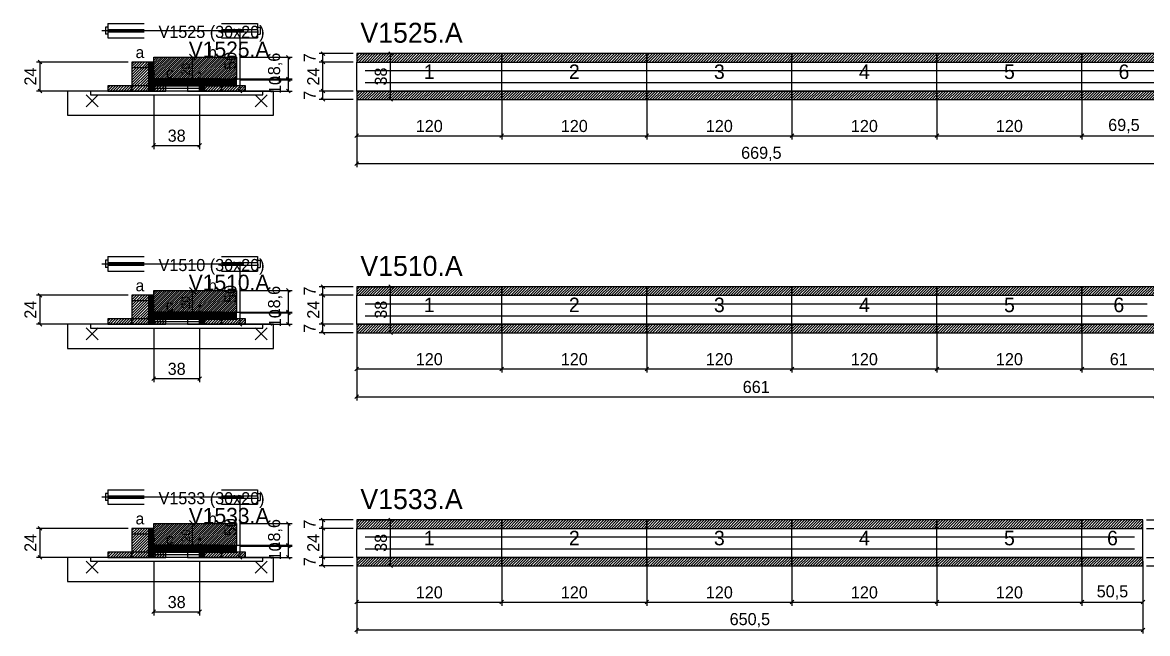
# Model space of a CAD drawing. Extents: x -9000 to 3070, y -8772 to 1250.
# Drawn here: x -69 to 862, y -3175 to -2669 of the extents above; entities that cross this region are included whole.
import ezdxf
from ezdxf.enums import TextEntityAlignment as Align

# ---------------------------------------------------------------- set-up
doc = ezdxf.new("R2010")
doc.units = 0
for name, color, linetype in [('5', 5, 'Continuous'), ('BARRA_ANCORAGEM', 126, 'Continuous'), ('barrote', 126, 'Continuous'), ('CONCRETO', 251, 'Continuous'), ('COTA', 241, 'Continuous'), ('Cota Seção (2x)', 241, 'Continuous'), ('detalhes', 7, 'Continuous'), ('Hachura', 251, 'Continuous'), ('HACHURACONCRETO', 251, 'Continuous'), ('Madeira', 126, 'Continuous'), ('NOMENCLATURA', 7, 'Continuous'), ('Painéis', 200, 'Continuous'), ('presilha', 224, 'Continuous'), ('SARR_2.2x7', 40, 'Continuous'), ('SARRAFO_2_2X7', 40, 'Continuous'), ('SCO-___-LAJ', 224, 'Continuous'), ('TENSOR', 224, 'Continuous'), ('Texto Seção', 7, 'Continuous')]:
    doc.layers.add(name, color=color, linetype=linetype)
doc.dimstyles.new('PAINEL', dxfattribs={"dimtxt": 10, "dimasz": 3, "dimexe": 3, "dimexo": 3, "dimgap": 3, "dimtad": 1, "dimblk": 'OBLIQUE', "dimblk1": 'OBLIQUE', "dimcen": 2.5, "dimclrd": 4, "dimclre": 4, "dimclrt": 240, "dimazin": 3, "dimtfac": 1, "dimtmove": 0, "dimatfit": 3})
doc.dimstyles.new('SECAO2X', dxfattribs={"dimtxt": 7, "dimasz": 5, "dimexe": 3, "dimexo": 3, "dimgap": 2, "dimtad": 3, "dimblk": 'OBLIQUE', "dimblk1": 'OBLIQUE', "dimcen": 2.5, "dimclrd": 4, "dimclre": 4, "dimclrt": 1, "dimazin": 3, "dimtfac": 1, "dimtmove": 0, "dimatfit": 3})

# ---------------------------------------------------------------- blocks, each defined once
blk = doc.blocks.new('PAR_ESQ')
for p, q in [((-1, -1), (1, 1)), ((-1, 1), (1, -1))]:
    blk.add_line(p, q)
blk = doc.blocks.new('PAR_FUNDO_ESQ')
for p, q in [((-1, -1), (1, 1)), ((-1, 1), (1, -1))]:
    blk.add_line(p, q)
blk = doc.blocks.new('PAR_FUNDO_DIR')
for p, q in [((-1, -1), (1, 1)), ((-1, 1), (1, -1))]:
    blk.add_line(p, q)
blk = doc.blocks.new('par_int_esq')
for p, q in [((-1, -1), (1, 1)), ((-1, 1), (1, -1))]:
    blk.add_line(p, q)
blk = doc.blocks.new('par_int_dir')
for p, q in [((-1, -1), (1, 1)), ((-1, 1), (1, -1))]:
    blk.add_line(p, q)
blk = doc.blocks.new('_OBLIQUE')
at = {"color": 0, "linetype": 'BYBLOCK'}
blk.add_line((-0.5, -0.5), (0.5, 0.5), dxfattribs=at)

msp = doc.modelspace()

# ---------------------------------------------------------------- hatches: boundary and pattern name
at = {"layer": 'COTA'}
h = msp.add_hatch(dxfattribs=at)
h.set_pattern_fill('ANSI31', scale=0.4)
h.paths.add_polyline_path([(40, -2718), (40, -2698), (108.5, -2698), (108.5, -2716.6), (78, -2716.6), (78, -2718)])
h = msp.add_hatch(dxfattribs=at)
h.set_pattern_fill('ANSI31', scale=0.5)
h.paths.add_polyline_path([(208, -2702), (328, -2702), (328, -2695), (208, -2695)])
h = msp.add_hatch(dxfattribs=at)
h.set_pattern_fill('ANSI31', scale=0.5)
h.paths.add_polyline_path([(328, -2702), (448, -2702), (448, -2695), (328, -2695)])
h = msp.add_hatch(dxfattribs=at)
h.set_pattern_fill('ANSI31', scale=0.5)
h.paths.add_polyline_path([(448, -2702), (568, -2702), (568, -2695), (448, -2695)])
h = msp.add_hatch(dxfattribs=at)
h.set_pattern_fill('ANSI31', scale=0.5)
h.paths.add_polyline_path([(568, -2702), (688, -2702), (688, -2695), (568, -2695)])
h = msp.add_hatch(dxfattribs=at)
h.set_pattern_fill('ANSI31', scale=0.5)
h.paths.add_polyline_path([(688, -2702), (808, -2702), (808, -2695), (688, -2695)])
h = msp.add_hatch(dxfattribs=at)
h.set_pattern_fill('ANSI31', scale=0.5)
h.paths.add_polyline_path([(808, -2702), (877.5, -2702), (877.5, -2695), (808, -2695)])
h = msp.add_hatch(dxfattribs=at)
h.set_pattern_fill('ANSI31', scale=0.5)
h.paths.add_polyline_path([(208, -2733), (328, -2733), (328, -2726), (208, -2726)])
h = msp.add_hatch(dxfattribs=at)
h.set_pattern_fill('ANSI31', scale=0.5)
h.paths.add_polyline_path([(328, -2733), (448, -2733), (448, -2726), (328, -2726)])
h = msp.add_hatch(dxfattribs=at)
h.set_pattern_fill('ANSI31', scale=0.5)
h.paths.add_polyline_path([(448, -2733), (568, -2733), (568, -2726), (448, -2726)])
h = msp.add_hatch(dxfattribs=at)
h.set_pattern_fill('ANSI31', scale=0.5)
h.paths.add_polyline_path([(568, -2733), (688, -2733), (688, -2726), (568, -2726)])
h = msp.add_hatch(dxfattribs=at)
h.set_pattern_fill('ANSI31', scale=0.5)
h.paths.add_polyline_path([(688, -2733), (808, -2733), (808, -2726), (688, -2726)])
h = msp.add_hatch(dxfattribs=at)
h.set_pattern_fill('ANSI31', scale=0.5)
h.paths.add_polyline_path([(808, -2733), (877.5, -2733), (877.5, -2726), (808, -2726)])
h = msp.add_hatch(dxfattribs=at)
h.set_pattern_fill('ANSI31', scale=0.4)
h.paths.add_polyline_path([(40, -2911), (40, -2891), (108.5, -2891), (108.5, -2909.6), (78, -2909.6), (78, -2911)])
h = msp.add_hatch(dxfattribs=at)
h.set_pattern_fill('ANSI31', scale=0.5)
h.paths.add_polyline_path([(208, -2895), (328, -2895), (328, -2888), (208, -2888)])
h = msp.add_hatch(dxfattribs=at)
h.set_pattern_fill('ANSI31', scale=0.5)
h.paths.add_polyline_path([(328, -2895), (448, -2895), (448, -2888), (328, -2888)])
h = msp.add_hatch(dxfattribs=at)
h.set_pattern_fill('ANSI31', scale=0.5)
h.paths.add_polyline_path([(448, -2895), (568, -2895), (568, -2888), (448, -2888)])
h = msp.add_hatch(dxfattribs=at)
h.set_pattern_fill('ANSI31', scale=0.5)
h.paths.add_polyline_path([(568, -2895), (688, -2895), (688, -2888), (568, -2888)])
h = msp.add_hatch(dxfattribs=at)
h.set_pattern_fill('ANSI31', scale=0.5)
h.paths.add_polyline_path([(688, -2895), (808, -2895), (808, -2888), (688, -2888)])
h = msp.add_hatch(dxfattribs=at)
h.set_pattern_fill('ANSI31', scale=0.5)
h.paths.add_polyline_path([(808, -2895), (869, -2895), (869, -2888), (808, -2888)])
h = msp.add_hatch(dxfattribs=at)
h.set_pattern_fill('ANSI31', scale=0.5)
h.paths.add_polyline_path([(208, -2926), (328, -2926), (328, -2919), (208, -2919)])
h = msp.add_hatch(dxfattribs=at)
h.set_pattern_fill('ANSI31', scale=0.5)
h.paths.add_polyline_path([(328, -2926), (448, -2926), (448, -2919), (328, -2919)])
h = msp.add_hatch(dxfattribs=at)
h.set_pattern_fill('ANSI31', scale=0.5)
h.paths.add_polyline_path([(448, -2926), (568, -2926), (568, -2919), (448, -2919)])
h = msp.add_hatch(dxfattribs=at)
h.set_pattern_fill('ANSI31', scale=0.5)
h.paths.add_polyline_path([(568, -2926), (688, -2926), (688, -2919), (568, -2919)])
h = msp.add_hatch(dxfattribs=at)
h.set_pattern_fill('ANSI31', scale=0.5)
h.paths.add_polyline_path([(688, -2926), (808, -2926), (808, -2919), (688, -2919)])
h = msp.add_hatch(dxfattribs=at)
h.set_pattern_fill('ANSI31', scale=0.5)
h.paths.add_polyline_path([(808, -2926), (869, -2926), (869, -2919), (808, -2919)])
h = msp.add_hatch(dxfattribs=at)
h.set_pattern_fill('ANSI31', scale=0.4)
h.paths.add_polyline_path([(40, -3104), (40, -3084), (108.5, -3084), (108.5, -3102.6), (78, -3102.6), (78, -3104)])
h = msp.add_hatch(dxfattribs=at)
h.set_pattern_fill('ANSI31', scale=0.5)
h.paths.add_polyline_path([(208, -3088), (328, -3088), (328, -3081), (208, -3081)])
h = msp.add_hatch(dxfattribs=at)
h.set_pattern_fill('ANSI31', scale=0.5)
h.paths.add_polyline_path([(328, -3088), (448, -3088), (448, -3081), (328, -3081)])
h = msp.add_hatch(dxfattribs=at)
h.set_pattern_fill('ANSI31', scale=0.5)
h.paths.add_polyline_path([(448, -3088), (568, -3088), (568, -3081), (448, -3081)])
h = msp.add_hatch(dxfattribs=at)
h.set_pattern_fill('ANSI31', scale=0.5)
h.paths.add_polyline_path([(568, -3088), (688, -3088), (688, -3081), (568, -3081)])
h = msp.add_hatch(dxfattribs=at)
h.set_pattern_fill('ANSI31', scale=0.5)
h.paths.add_polyline_path([(688, -3088), (808, -3088), (808, -3081), (688, -3081)])
h = msp.add_hatch(dxfattribs=at)
h.set_pattern_fill('ANSI31', scale=0.5)
h.paths.add_polyline_path([(808, -3088), (858.5, -3088), (858.5, -3081), (808, -3081)])
h = msp.add_hatch(dxfattribs=at)
h.set_pattern_fill('ANSI31', scale=0.5)
h.paths.add_polyline_path([(208, -3119), (328, -3119), (328, -3112), (208, -3112)])
h = msp.add_hatch(dxfattribs=at)
h.set_pattern_fill('ANSI31', scale=0.5)
h.paths.add_polyline_path([(328, -3119), (448, -3119), (448, -3112), (328, -3112)])
h = msp.add_hatch(dxfattribs=at)
h.set_pattern_fill('ANSI31', scale=0.5)
h.paths.add_polyline_path([(448, -3119), (568, -3119), (568, -3112), (448, -3112)])
h = msp.add_hatch(dxfattribs=at)
h.set_pattern_fill('ANSI31', scale=0.5)
h.paths.add_polyline_path([(568, -3119), (688, -3119), (688, -3112), (568, -3112)])
h = msp.add_hatch(dxfattribs=at)
h.set_pattern_fill('ANSI31', scale=0.5)
h.paths.add_polyline_path([(688, -3119), (808, -3119), (808, -3112), (688, -3112)])
h = msp.add_hatch(dxfattribs=at)
h.set_pattern_fill('ANSI31', scale=0.5)
h.paths.add_polyline_path([(808, -3119), (858.5, -3119), (858.5, -3112), (808, -3112)])
at = {"layer": 'Hachura'}
h = msp.add_hatch(dxfattribs=at)
h.set_pattern_fill('ANSI31', scale=0.5)
h.paths.add_polyline_path([(22, -2726), (36, -2726), (36, -2702), (22, -2702)])
h = msp.add_hatch(dxfattribs=at)
h.set_pattern_fill('ANSI31', scale=0.5)
h.paths.add_polyline_path([(22, -2706.4), (36, -2706.4), (36, -2702), (22, -2702)])
h = msp.add_hatch(dxfattribs=at)
h.set_pattern_fill('SOLID')
h.paths.add_polyline_path([(36, -2726), (40, -2726), (40, -2702), (36, -2702)])
h = msp.add_hatch(dxfattribs=at)
h.set_pattern_fill('SOLID')
h.paths.add_polyline_path([(78, -2726), (82, -2726), (82, -2716), (78, -2716)])
h = msp.add_hatch(dxfattribs=at)
h.set_pattern_fill('SOLID')
h.paths.add_polyline_path([(78, -2716), (108.5, -2716), (108.5, -2722), (78, -2722)])
h = msp.add_hatch(dxfattribs=at)
h.set_pattern_fill('ANSI31', scale=0.5)
h.paths.add_polyline_path([(82, -2726), (96, -2726), (96, -2716), (82, -2716)])
h = msp.add_hatch(dxfattribs=at)
h.set_pattern_fill('ANSI31', scale=0.5)
h.paths.add_polyline_path([(82, -2720.4), (96, -2720.4), (96, -2716), (82, -2716)])
h = msp.add_hatch(dxfattribs=at)
h.set_pattern_fill('ANSI31', scale=0.5)
h.paths.add_polyline_path([(2, -2726), (22, -2726), (22, -2721.6), (2, -2721.6)])
h = msp.add_hatch(dxfattribs=at)
h.set_pattern_fill('SOLID')
h.paths.add_polyline_path([(40, -2721.6), (78, -2721.6), (78, -2718), (40, -2718)])
h = msp.add_hatch(dxfattribs=at)
h.set_pattern_fill('ANSI31', scale=0.5)
h.paths.add_polyline_path([(40, -2726), (50, -2726), (50, -2721.6), (40, -2721.6)])
h = msp.add_hatch(dxfattribs=at)
h.set_pattern_fill('ANSI31', scale=0.5)
h.paths.add_polyline_path([(96, -2726), (116, -2726), (116, -2721.6), (96, -2721.6)])
h = msp.add_hatch(dxfattribs=at)
h.set_pattern_fill('ANSI31', scale=0.5)
h.paths.add_polyline_path([(22, -2919), (36, -2919), (36, -2895), (22, -2895)])
h = msp.add_hatch(dxfattribs=at)
h.set_pattern_fill('ANSI31', scale=0.5)
h.paths.add_polyline_path([(22, -2899.4), (36, -2899.4), (36, -2895), (22, -2895)])
h = msp.add_hatch(dxfattribs=at)
h.set_pattern_fill('SOLID')
h.paths.add_polyline_path([(36, -2919), (40, -2919), (40, -2895), (36, -2895)])
h = msp.add_hatch(dxfattribs=at)
h.set_pattern_fill('SOLID')
h.paths.add_polyline_path([(40, -2914.6), (78, -2914.6), (78, -2911), (40, -2911)])
h = msp.add_hatch(dxfattribs=at)
h.set_pattern_fill('SOLID')
h.paths.add_polyline_path([(78, -2919), (82, -2919), (82, -2909), (78, -2909)])
h = msp.add_hatch(dxfattribs=at)
h.set_pattern_fill('SOLID')
h.paths.add_polyline_path([(78, -2909), (108.5, -2909), (108.5, -2915), (78, -2915)])
h = msp.add_hatch(dxfattribs=at)
h.set_pattern_fill('ANSI31', scale=0.5)
h.paths.add_polyline_path([(82, -2919), (96, -2919), (96, -2909), (82, -2909)])
h = msp.add_hatch(dxfattribs=at)
h.set_pattern_fill('ANSI31', scale=0.5)
h.paths.add_polyline_path([(82, -2913.4), (96, -2913.4), (96, -2909), (82, -2909)])
h = msp.add_hatch(dxfattribs=at)
h.set_pattern_fill('ANSI31', scale=0.5)
h.paths.add_polyline_path([(2, -2919), (22, -2919), (22, -2914.6), (2, -2914.6)])
h = msp.add_hatch(dxfattribs=at)
h.set_pattern_fill('ANSI31', scale=0.5)
h.paths.add_polyline_path([(40, -2919), (50, -2919), (50, -2914.6), (40, -2914.6)])
h = msp.add_hatch(dxfattribs=at)
h.set_pattern_fill('ANSI31', scale=0.5)
h.paths.add_polyline_path([(96, -2919), (116, -2919), (116, -2914.6), (96, -2914.6)])
h = msp.add_hatch(dxfattribs=at)
h.set_pattern_fill('ANSI31', scale=0.5)
h.paths.add_polyline_path([(22, -3112), (36, -3112), (36, -3088), (22, -3088)])
h = msp.add_hatch(dxfattribs=at)
h.set_pattern_fill('ANSI31', scale=0.5)
h.paths.add_polyline_path([(22, -3092.4), (36, -3092.4), (36, -3088), (22, -3088)])
h = msp.add_hatch(dxfattribs=at)
h.set_pattern_fill('SOLID')
h.paths.add_polyline_path([(36, -3112), (40, -3112), (40, -3088), (36, -3088)])
h = msp.add_hatch(dxfattribs=at)
h.set_pattern_fill('ANSI31', scale=0.5)
h.paths.add_polyline_path([(2, -3112), (22, -3112), (22, -3107.6), (2, -3107.6)])
h = msp.add_hatch(dxfattribs=at)
h.set_pattern_fill('SOLID')
h.paths.add_polyline_path([(40, -3107.6), (78, -3107.6), (78, -3104), (40, -3104)])
h = msp.add_hatch(dxfattribs=at)
h.set_pattern_fill('ANSI31', scale=0.5)
h.paths.add_polyline_path([(40, -3112), (50, -3112), (50, -3107.6), (40, -3107.6)])
h = msp.add_hatch(dxfattribs=at)
h.set_pattern_fill('SOLID')
h.paths.add_polyline_path([(78, -3112), (82, -3112), (82, -3102), (78, -3102)])
h = msp.add_hatch(dxfattribs=at)
h.set_pattern_fill('SOLID')
h.paths.add_polyline_path([(78, -3102), (108.5, -3102), (108.5, -3108), (78, -3108)])
h = msp.add_hatch(dxfattribs=at)
h.set_pattern_fill('ANSI31', scale=0.5)
h.paths.add_polyline_path([(82, -3112), (96, -3112), (96, -3102), (82, -3102)])
h = msp.add_hatch(dxfattribs=at)
h.set_pattern_fill('ANSI31', scale=0.5)
h.paths.add_polyline_path([(82, -3106.4), (96, -3106.4), (96, -3102), (82, -3102)])
h = msp.add_hatch(dxfattribs=at)
h.set_pattern_fill('ANSI31', scale=0.5)
h.paths.add_polyline_path([(96, -3112), (116, -3112), (116, -3107.6), (96, -3107.6)])
at = {"layer": 'HACHURACONCRETO'}
h = msp.add_hatch(dxfattribs=at)
h.set_pattern_fill('ANSI31', scale=0.3)
h.paths.add_polyline_path([(40, -2721.6), (78, -2721.6), (78, -2716), (40, -2716)])
h = msp.add_hatch(dxfattribs=at)
h.set_pattern_fill('ANSI31', scale=0.3)
h.paths.add_polyline_path([(40, -2914.6), (78, -2914.6), (78, -2909), (40, -2909)])
h = msp.add_hatch(dxfattribs=at)
h.set_pattern_fill('ANSI31', scale=0.3)
h.paths.add_polyline_path([(40, -3107.6), (78, -3107.6), (78, -3102), (40, -3102)])

# ---------------------------------------------------------------- linework, layer by layer
for p, q in [((2, -2670), (32, -2670)), ((2, -2670), (2, -2682)), ((96, -2670), (126, -2670)), ((126, -2670), (126, -2682)), ((0, -2673), (0, -2679)), ((2, -2673), (0, -2673)), ((2, -2679), (0, -2679)), ((2, -2675), (32, -2675)), ((2, -2677), (32, -2677)), ((96, -2675), (126, -2675)), ((96, -2677), (126, -2677)), ((126, -2673), (128, -2673)), ((126, -2679), (128, -2679)), ((128, -2673), (128, -2679)), ((2, -2682), (32, -2682)), ((96, -2682), (126, -2682)), ((0, -2866), (0, -2872)), ((2, -2866), (0, -2866)), ((2, -2863), (32, -2863)), ((2, -2863), (2, -2875)), ((96, -2863), (126, -2863)), ((126, -2863), (126, -2875)), ((126, -2866), (128, -2866)), ((128, -2866), (128, -2872)), ((2, -2872), (0, -2872)), ((2, -2868), (32, -2868)), ((2, -2870), (32, -2870)), ((2, -2875), (32, -2875)), ((96, -2868), (126, -2868)), ((96, -2870), (126, -2870)), ((96, -2875), (126, -2875)), ((126, -2872), (128, -2872)), ((0, -3059), (0, -3065)), ((2, -3059), (0, -3059)), ((2, -3056), (32, -3056)), ((2, -3056), (2, -3068)), ((2, -3061), (32, -3061)), ((96, -3056), (126, -3056)), ((96, -3061), (126, -3061)), ((126, -3056), (126, -3068)), ((126, -3059), (128, -3059)), ((128, -3059), (128, -3065)), ((2, -3065), (0, -3065)), ((2, -3063), (32, -3063)), ((2, -3068), (32, -3068)), ((96, -3063), (126, -3063)), ((96, -3068), (126, -3068)), ((126, -3065), (128, -3065))]:
    msp.add_line(p, q)
at = {"layer": 'BARRA_ANCORAGEM'}
for p, q in [((40, -2718.3), (78, -2718.3)), ((40, -2720.3), (40, -2718.3)), ((40, -2720.3), (78, -2720.3)), ((40, -2721.7), (78, -2721.7)), ((40, -2723.7), (40, -2721.7)), ((40, -2723.7), (78, -2723.7)), ((78, -2720.3), (78, -2718.3)), ((78, -2723.7), (78, -2721.7)), ((40, -2911.3), (78, -2911.3)), ((40, -2913.3), (40, -2911.3)), ((40, -2913.3), (78, -2913.3)), ((78, -2913.3), (78, -2911.3)), ((40, -2914.7), (78, -2914.7)), ((40, -2916.7), (40, -2914.7)), ((40, -2916.7), (78, -2916.7)), ((78, -2916.7), (78, -2914.7)), ((40, -3104.3), (78, -3104.3)), ((40, -3106.3), (40, -3104.3)), ((40, -3106.3), (78, -3106.3)), ((40, -3107.7), (78, -3107.7)), ((40, -3109.7), (40, -3107.7)), ((78, -3106.3), (78, -3104.3)), ((78, -3109.7), (78, -3107.7)), ((40, -3109.7), (78, -3109.7))]:
    msp.add_line(p, q, dxfattribs=at)
at = {"layer": 'barrote'}
for points in [[(-31.25, -2746), (139.25, -2746), (139.25, -2726), (-31.25, -2726)], [(-31.25, -2939), (139.25, -2939), (139.25, -2919), (-31.25, -2919)], [(-31.25, -3132), (139.25, -3132), (139.25, -3112), (-31.25, -3112)]]:
    msp.add_lwpolyline(points, close=True, dxfattribs=at)
at = {"layer": 'CONCRETO'}
for points in [[(40, -2718), (40, -2698), (108.5, -2698), (108.5, -2716.6), (78, -2716.6), (78, -2718)], [(40, -2911), (40, -2891), (108.5, -2891), (108.5, -2909.6), (78, -2909.6), (78, -2911)], [(40, -3104), (40, -3084), (108.5, -3084), (108.5, -3102.6), (78, -3102.6), (78, -3104)]]:
    msp.add_lwpolyline(points, close=True, dxfattribs=at)
at = {"layer": 'HACHURACONCRETO'}
for points in [[(40, -2721.6), (78, -2721.6), (78, -2716), (40, -2716)], [(40, -2914.6), (78, -2914.6), (78, -2909), (40, -2909)], [(40, -3107.6), (78, -3107.6), (78, -3102), (40, -3102)]]:
    msp.add_lwpolyline(points, close=True, dxfattribs=at)
at = {"layer": 'Madeira'}
for points in [[(22, -2726), (36, -2726), (36, -2702), (22, -2702)], [(22, -2706.4), (36, -2706.4), (36, -2702), (22, -2702)], [(82, -2726), (96, -2726), (96, -2716), (82, -2716)], [(82, -2720.4), (96, -2720.4), (96, -2716), (82, -2716)], [(2, -2726), (22, -2726), (22, -2721.6), (2, -2721.6)], [(22, -2726), (36, -2726), (36, -2721.6), (22, -2721.6)], [(40, -2726), (50, -2726), (50, -2721.6), (40, -2721.6)], [(68, -2726), (78, -2726), (78, -2721.6), (68, -2721.6)], [(96, -2726), (116, -2726), (116, -2721.6), (96, -2721.6)], [(22, -2919), (36, -2919), (36, -2895), (22, -2895)], [(22, -2899.4), (36, -2899.4), (36, -2895), (22, -2895)], [(82, -2919), (96, -2919), (96, -2909), (82, -2909)], [(82, -2913.4), (96, -2913.4), (96, -2909), (82, -2909)], [(2, -2919), (22, -2919), (22, -2914.6), (2, -2914.6)], [(22, -2919), (36, -2919), (36, -2914.6), (22, -2914.6)], [(40, -2919), (50, -2919), (50, -2914.6), (40, -2914.6)], [(68, -2919), (78, -2919), (78, -2914.6), (68, -2914.6)], [(96, -2919), (116, -2919), (116, -2914.6), (96, -2914.6)], [(22, -3112), (36, -3112), (36, -3088), (22, -3088)], [(22, -3092.4), (36, -3092.4), (36, -3088), (22, -3088)], [(2, -3112), (22, -3112), (22, -3107.6), (2, -3107.6)], [(22, -3112), (36, -3112), (36, -3107.6), (22, -3107.6)], [(40, -3112), (50, -3112), (50, -3107.6), (40, -3107.6)], [(68, -3112), (78, -3112), (78, -3107.6), (68, -3107.6)], [(82, -3112), (96, -3112), (96, -3102), (82, -3102)], [(82, -3106.4), (96, -3106.4), (96, -3102), (82, -3102)], [(96, -3112), (116, -3112), (116, -3107.6), (96, -3107.6)]]:
    msp.add_lwpolyline(points, close=True, dxfattribs=at)
at = {"layer": 'Painéis'}
for p, q in [((208, -2702), (328, -2702)), ((208, -2726), (208, -2702)), ((328, -2726), (328, -2702)), ((328, -2726), (328, -2702)), ((328, -2702), (448, -2702)), ((328, -2726), (328, -2702)), ((448, -2726), (448, -2702)), ((448, -2726), (448, -2702)), ((448, -2702), (568, -2702)), ((448, -2726), (448, -2702)), ((568, -2726), (568, -2702)), ((568, -2726), (568, -2702)), ((568, -2702), (688, -2702)), ((568, -2726), (568, -2702)), ((688, -2726), (688, -2702)), ((688, -2726), (688, -2702)), ((688, -2702), (808, -2702)), ((688, -2726), (688, -2702)), ((808, -2726), (808, -2702)), ((808, -2726), (808, -2702)), ((808, -2702), (877.5, -2702)), ((808, -2726), (808, -2702)), ((208, -2726), (328, -2726)), ((328, -2726), (448, -2726)), ((448, -2726), (568, -2726)), ((568, -2726), (688, -2726)), ((688, -2726), (808, -2726)), ((808, -2726), (877.5, -2726)), ((208, -2895), (328, -2895)), ((208, -2919), (208, -2895)), ((328, -2919), (328, -2895)), ((328, -2919), (328, -2895)), ((328, -2895), (448, -2895)), ((328, -2919), (328, -2895)), ((448, -2919), (448, -2895)), ((448, -2919), (448, -2895)), ((448, -2895), (568, -2895)), ((448, -2919), (448, -2895)), ((568, -2919), (568, -2895)), ((568, -2919), (568, -2895)), ((568, -2895), (688, -2895)), ((568, -2919), (568, -2895)), ((688, -2919), (688, -2895)), ((688, -2919), (688, -2895)), ((688, -2895), (808, -2895)), ((688, -2919), (688, -2895)), ((808, -2919), (808, -2895)), ((808, -2919), (808, -2895)), ((808, -2895), (869, -2895)), ((808, -2919), (808, -2895)), ((208, -2919), (328, -2919)), ((328, -2919), (448, -2919)), ((448, -2919), (568, -2919)), ((568, -2919), (688, -2919)), ((688, -2919), (808, -2919)), ((808, -2919), (869, -2919)), ((208, -3088), (328, -3088)), ((208, -3112), (208, -3088)), ((328, -3112), (328, -3088)), ((328, -3112), (328, -3088)), ((328, -3088), (448, -3088)), ((328, -3112), (328, -3088)), ((448, -3112), (448, -3088)), ((448, -3112), (448, -3088)), ((448, -3088), (568, -3088)), ((448, -3112), (448, -3088)), ((568, -3112), (568, -3088)), ((568, -3112), (568, -3088)), ((568, -3088), (688, -3088)), ((568, -3112), (568, -3088)), ((688, -3112), (688, -3088)), ((688, -3112), (688, -3088)), ((688, -3088), (808, -3088)), ((688, -3112), (688, -3088)), ((808, -3112), (808, -3088)), ((808, -3112), (808, -3088)), ((808, -3088), (858.5, -3088)), ((808, -3112), (808, -3088)), ((858.5, -3112), (858.5, -3088)), ((208, -3112), (328, -3112)), ((328, -3112), (448, -3112)), ((448, -3112), (568, -3112)), ((568, -3112), (688, -3112)), ((688, -3112), (808, -3112)), ((808, -3112), (858.5, -3112))]:
    msp.add_line(p, q, dxfattribs=at)
for points in [[(36, -2726), (40, -2726), (40, -2702), (36, -2702)], [(78, -2726), (82, -2726), (82, -2716), (78, -2716)], [(78, -2716), (108.5, -2716), (108.5, -2716.6), (78, -2716.6)], [(40, -2721.6), (78, -2721.6), (78, -2718), (40, -2718)], [(36, -2919), (40, -2919), (40, -2895), (36, -2895)], [(40, -2914.6), (78, -2914.6), (78, -2911), (40, -2911)], [(78, -2919), (82, -2919), (82, -2909), (78, -2909)], [(78, -2909), (108.5, -2909), (108.5, -2909.6), (78, -2909.6)], [(36, -3112), (40, -3112), (40, -3088), (36, -3088)], [(40, -3107.6), (78, -3107.6), (78, -3104), (40, -3104)], [(78, -3112), (82, -3112), (82, -3102), (78, -3102)], [(78, -3102), (108.5, -3102), (108.5, -3102.6), (78, -3102.6)]]:
    msp.add_lwpolyline(points, close=True, dxfattribs=at)
at = {"layer": 'presilha'}
for p, q in [((-16, -2739), (-6, -2729)), ((-16, -2729), (-6, -2739)), ((124, -2739), (134, -2729)), ((124, -2729), (134, -2739)), ((-16, -2932), (-6, -2922)), ((-16, -2922), (-6, -2932)), ((124, -2932), (134, -2922)), ((124, -2922), (134, -2932)), ((-16, -3125), (-6, -3115)), ((-16, -3115), (-6, -3125)), ((124, -3125), (134, -3115)), ((124, -3115), (134, -3125))]:
    msp.add_line(p, q, dxfattribs=at)
at = {"layer": 'SARR_2.2x7'}
for points in [[(215, -2709), (328, -2709)], [(215, -2709), (328, -2709)], [(328, -2709), (448, -2709)], [(328, -2709), (448, -2709)], [(448, -2709), (568, -2709)], [(448, -2709), (568, -2709)], [(568, -2709), (688, -2709)], [(568, -2709), (688, -2709)], [(688, -2709), (808, -2709)], [(688, -2709), (808, -2709)], [(808, -2709), (870.5, -2709)], [(808, -2709), (870.5, -2709)], [(215, -2719), (328, -2719)], [(215, -2719), (328, -2719)], [(328, -2719), (448, -2719)], [(328, -2719), (448, -2719)], [(448, -2719), (568, -2719)], [(448, -2719), (568, -2719)], [(568, -2719), (688, -2719)], [(568, -2719), (688, -2719)], [(688, -2719), (808, -2719)], [(688, -2719), (808, -2719)], [(808, -2719), (870.5, -2719)], [(808, -2719), (870.5, -2719)], [(215, -2902), (328, -2902)], [(215, -2902), (328, -2902)], [(328, -2902), (448, -2902)], [(328, -2902), (448, -2902)], [(448, -2902), (568, -2902)], [(448, -2902), (568, -2902)], [(568, -2902), (688, -2902)], [(568, -2902), (688, -2902)], [(688, -2902), (808, -2902)], [(688, -2902), (808, -2902)], [(808, -2902), (862, -2902)], [(808, -2902), (862, -2902)], [(215, -2912), (328, -2912)], [(215, -2912), (328, -2912)], [(328, -2912), (448, -2912)], [(328, -2912), (448, -2912)], [(448, -2912), (568, -2912)], [(448, -2912), (568, -2912)], [(568, -2912), (688, -2912)], [(568, -2912), (688, -2912)], [(688, -2912), (808, -2912)], [(688, -2912), (808, -2912)], [(808, -2912), (862, -2912)], [(808, -2912), (862, -2912)], [(215, -3095), (328, -3095)], [(215, -3095), (328, -3095)], [(328, -3095), (448, -3095)], [(328, -3095), (448, -3095)], [(448, -3095), (568, -3095)], [(448, -3095), (568, -3095)], [(568, -3095), (688, -3095)], [(568, -3095), (688, -3095)], [(688, -3095), (808, -3095)], [(688, -3095), (808, -3095)], [(808, -3095), (851.5, -3095)], [(808, -3095), (851.5, -3095)], [(215, -3105), (328, -3105)], [(215, -3105), (328, -3105)], [(328, -3105), (448, -3105)], [(328, -3105), (448, -3105)], [(448, -3105), (568, -3105)], [(448, -3105), (568, -3105)], [(568, -3105), (688, -3105)], [(568, -3105), (688, -3105)], [(688, -3105), (808, -3105)], [(688, -3105), (808, -3105)], [(808, -3105), (851.5, -3105)], [(808, -3105), (851.5, -3105)]]:
    msp.add_lwpolyline(points, dxfattribs=at)
at = {"layer": 'SARRAFO_2_2X7'}
for p, q in [((36, -2711.2), (36, -2706.8)), ((36, -2706.8), (40, -2706.8)), ((40, -2711.2), (40, -2706.8)), ((36, -2711.2), (40, -2711.2)), ((36, -2721.2), (36, -2716.8)), ((36, -2716.8), (40, -2716.8)), ((40, -2721.2), (40, -2716.8)), ((36, -2721.2), (40, -2721.2)), ((78, -2723.2), (78, -2718.8)), ((78, -2718.8), (82, -2718.8)), ((78, -2723.2), (82, -2723.2)), ((82, -2723.2), (82, -2718.8)), ((36, -2904.2), (36, -2899.8)), ((36, -2899.8), (40, -2899.8)), ((40, -2904.2), (40, -2899.8)), ((36, -2904.2), (40, -2904.2)), ((36, -2914.2), (36, -2909.8)), ((36, -2909.8), (40, -2909.8)), ((40, -2914.2), (40, -2909.8)), ((78, -2916.2), (78, -2911.8)), ((78, -2911.8), (82, -2911.8)), ((82, -2916.2), (82, -2911.8)), ((36, -2914.2), (40, -2914.2)), ((78, -2916.2), (82, -2916.2)), ((36, -3097.2), (36, -3092.8)), ((36, -3092.8), (40, -3092.8)), ((36, -3097.2), (40, -3097.2)), ((40, -3097.2), (40, -3092.8)), ((36, -3107.2), (36, -3102.8)), ((36, -3102.8), (40, -3102.8)), ((36, -3107.2), (40, -3107.2)), ((40, -3107.2), (40, -3102.8)), ((78, -3109.2), (78, -3104.8)), ((78, -3104.8), (82, -3104.8)), ((82, -3109.2), (82, -3104.8)), ((78, -3109.2), (82, -3109.2))]:
    msp.add_line(p, q, dxfattribs=at)
at = {"layer": 'SCO-___-LAJ'}
for points in [[(208, -2702), (328, -2702), (328, -2695), (208, -2695)], [(328, -2702), (448, -2702), (448, -2695), (328, -2695)], [(448, -2702), (568, -2702), (568, -2695), (448, -2695)], [(568, -2702), (688, -2702), (688, -2695), (568, -2695)], [(688, -2702), (808, -2702), (808, -2695), (688, -2695)], [(808, -2702), (877.5, -2702), (877.5, -2695), (808, -2695)], [(-12.25, -2729.2), (130.25, -2729.2), (130.25, -2726), (-12.25, -2726)], [(208, -2733), (328, -2733), (328, -2726), (208, -2726)], [(328, -2733), (448, -2733), (448, -2726), (328, -2726)], [(448, -2733), (568, -2733), (568, -2726), (448, -2726)], [(568, -2733), (688, -2733), (688, -2726), (568, -2726)], [(688, -2733), (808, -2733), (808, -2726), (688, -2726)], [(808, -2733), (877.5, -2733), (877.5, -2726), (808, -2726)], [(208, -2895), (328, -2895), (328, -2888), (208, -2888)], [(328, -2895), (448, -2895), (448, -2888), (328, -2888)], [(448, -2895), (568, -2895), (568, -2888), (448, -2888)], [(568, -2895), (688, -2895), (688, -2888), (568, -2888)], [(688, -2895), (808, -2895), (808, -2888), (688, -2888)], [(808, -2895), (869, -2895), (869, -2888), (808, -2888)], [(-12.25, -2922.2), (130.25, -2922.2), (130.25, -2919), (-12.25, -2919)], [(208, -2926), (328, -2926), (328, -2919), (208, -2919)], [(328, -2926), (448, -2926), (448, -2919), (328, -2919)], [(448, -2926), (568, -2926), (568, -2919), (448, -2919)], [(568, -2926), (688, -2926), (688, -2919), (568, -2919)], [(688, -2926), (808, -2926), (808, -2919), (688, -2919)], [(808, -2926), (869, -2926), (869, -2919), (808, -2919)], [(208, -3088), (328, -3088), (328, -3081), (208, -3081)], [(328, -3088), (448, -3088), (448, -3081), (328, -3081)], [(448, -3088), (568, -3088), (568, -3081), (448, -3081)], [(568, -3088), (688, -3088), (688, -3081), (568, -3081)], [(688, -3088), (808, -3088), (808, -3081), (688, -3081)], [(808, -3088), (858.5, -3088), (858.5, -3081), (808, -3081)], [(-12.25, -3115.2), (130.25, -3115.2), (130.25, -3112), (-12.25, -3112)], [(208, -3119), (328, -3119), (328, -3112), (208, -3112)], [(328, -3119), (448, -3119), (448, -3112), (328, -3112)], [(448, -3119), (568, -3119), (568, -3112), (448, -3112)], [(568, -3119), (688, -3119), (688, -3112), (568, -3112)], [(688, -3119), (808, -3119), (808, -3112), (688, -3112)], [(808, -3119), (858.5, -3119), (858.5, -3112), (808, -3112)]]:
    msp.add_lwpolyline(points, close=True, dxfattribs=at)
at = {"layer": 'TENSOR'}
for p, q in [((-3, -2676), (106.5, -2676)), ((-3, -2869), (106.5, -2869)), ((-3, -3062), (106.5, -3062))]:
    msp.add_line(p, q, dxfattribs=at)

# ---------------------------------------------------------------- block references
at = {"layer": 'Painéis'}
for name, p in [('par_int_esq', (40, -2711)), ('PAR_FUNDO_ESQ', (40, -2716)), ('par_int_dir', (78, -2711)), ('PAR_FUNDO_DIR', (78, -2716)), ('PAR_ESQ', (36, -2721)), ('par_int_esq', (40, -2904)), ('par_int_dir', (78, -2904)), ('PAR_ESQ', (36, -2914)), ('PAR_FUNDO_ESQ', (40, -2909)), ('PAR_FUNDO_DIR', (78, -2909)), ('par_int_esq', (40, -3097)), ('par_int_dir', (78, -3097)), ('PAR_ESQ', (36, -3107)), ('PAR_FUNDO_ESQ', (40, -3102)), ('PAR_FUNDO_DIR', (78, -3102))]:
    msp.add_blockref(name, p, dxfattribs=at)

# ---------------------------------------------------------------- texts
at = {"layer": '5'}
for s, p in [('1', (268, -2710)), ('2', (388, -2710)), ('3', (508, -2710)), ('4', (628, -2710)), ('5', (748, -2710)), ('6', (842.75, -2710)), ('1', (268, -2903)), ('2', (388, -2903)), ('3', (508, -2903)), ('4', (628, -2903)), ('5', (748, -2903)), ('6', (838.5, -2903)), ('1', (268, -3096)), ('2', (388, -3096)), ('3', (508, -3096)), ('4', (628, -3096)), ('5', (748, -3096)), ('6', (833.25, -3096))]:
    msp.add_text(s, height=12, dxfattribs=at).set_placement(p, align=Align.MIDDLE_CENTER)
at = {"layer": 'detalhes'}
for s, p in [('b', (85, -2698.7)), ('a', (25, -2698.7)), ('c', (50, -2715.5)), ('a', (25, -2891.7)), ('b', (85, -2891.7)), ('c', (50, -2908.5)), ('a', (25, -3084.7)), ('b', (85, -3084.7)), ('c', (50, -3101.5))]:
    msp.add_text(s, height=9.6, dxfattribs=at).set_placement(p)
at = {"layer": 'NOMENCLATURA'}
for s, p in [('V1525.A', (211, -2686)), ('V1510.A', (211, -2879)), ('V1533.A', (211, -3072))]:
    msp.add_text(s, height=16.5, dxfattribs=at).set_placement(p)
at = {"layer": 'Texto Seção'}
for s, height, p in [('V1525 (30x20)', 10, (44, -2682)), ('V1525.A', 13, (69, -2698)), ('V1510 (30x20)', 10, (44, -2875)), ('V1510.A', 13, (69, -2891)), ('V1533 (30x20)', 10, (44, -3068)), ('V1533.A', 13, (69, -3084))]:
    msp.add_text(s, height=height, dxfattribs=at).set_placement(p)

# ---------------------------------------------------------------- dimensions: what is measured, and where the dimension line sits
at = {"layer": 'COTA'}
for base, p1, p2 in [((111.5, -2726), (96, -2726), (96, -2676)), ((151.5, -2716.6), (108.5, -2716.6), (108.5, -2698)), ((180, -2702), (208, -2702), (208, -2695)), ((236, -2733), (208, -2733), (208, -2695)), ((-54, -2726), (2, -2726), (22, -2702)), ((180, -2726), (208, -2726), (208, -2702)), ((151.5, -2726), (96, -2726), (96, -2716)), ((180, -2733), (208, -2733), (208, -2726)), ((111.5, -2919), (96, -2919), (96, -2869)), ((-54, -2919), (2, -2919), (22, -2895)), ((151.5, -2909.6), (108.5, -2909.6), (108.5, -2891)), ((180, -2895), (208, -2895), (208, -2888)), ((180, -2919), (208, -2919), (208, -2895)), ((236, -2926), (208, -2926), (208, -2888)), ((151.5, -2919), (96, -2919), (96, -2909)), ((180, -2926), (208, -2926), (208, -2919)), ((111.5, -3112), (96, -3112), (96, -3062)), ((151.5, -3102.6), (108.5, -3102.6), (108.5, -3084)), ((180, -3088), (208, -3088), (208, -3081)), ((236, -3119), (208, -3119), (208, -3081)), ((886.5, -3119), (858.5, -3119), (858.5, -3081)), ((886.5, -3088), (858.5, -3088), (858.5, -3081)), ((-54, -3112), (2, -3112), (22, -3088)), ((180, -3112), (208, -3112), (208, -3088)), ((886.5, -3112), (858.5, -3112), (858.5, -3088)), ((151.5, -3112), (96, -3112), (96, -3102)), ((180, -3119), (208, -3119), (208, -3112)), ((886.5, -3119), (858.5, -3119), (858.5, -3112))]:
    msp.add_linear_dim(base=base, p1=p1, p2=p2, angle=90, dimstyle='PAINEL', dxfattribs=at).render()
for base, p1, p2 in [((40, -2771), (40, -2726), (78, -2726)), ((208, -2763), (208, -2726), (328, -2726)), ((208, -2786), (208, -2726), (877.5, -2726)), ((328, -2763), (328, -2726), (448, -2726)), ((448, -2763), (448, -2726), (568, -2726)), ((568, -2763), (568, -2726), (688, -2726)), ((688, -2763), (688, -2726), (808, -2726)), ((808, -2763), (808, -2726), (877.5, -2726)), ((40, -2964), (40, -2919), (78, -2919)), ((208, -2956), (208, -2919), (328, -2919)), ((208, -2979), (208, -2919), (869, -2919)), ((328, -2956), (328, -2919), (448, -2919)), ((448, -2956), (448, -2919), (568, -2919)), ((568, -2956), (568, -2919), (688, -2919)), ((688, -2956), (688, -2919), (808, -2919)), ((808, -2956), (808, -2919), (869, -2919)), ((40, -3157), (40, -3112), (78, -3112)), ((208, -3149), (208, -3112), (328, -3112)), ((208, -3172), (208, -3112), (858.5, -3112)), ((328, -3149), (328, -3112), (448, -3112)), ((448, -3149), (448, -3112), (568, -3112)), ((568, -3149), (568, -3112), (688, -3112)), ((688, -3149), (688, -3112), (808, -3112)), ((808, -3149), (808, -3112), (858.5, -3112))]:
    msp.add_linear_dim(base=base, p1=p1, p2=p2, dimstyle='PAINEL', dxfattribs=at).render()
at = {"layer": 'Cota Seção (2x)'}
for base, p1, p2 in [((72, -2718), (40, -2718), (40, -2698)), ((72, -2911), (40, -2911), (40, -2891)), ((72, -3104), (40, -3104), (40, -3084))]:
    msp.add_linear_dim(base=base, p1=p1, p2=p2, angle=90, dimstyle='SECAO2X', dxfattribs=at).render()

doc.saveas('drawing.dxf')
